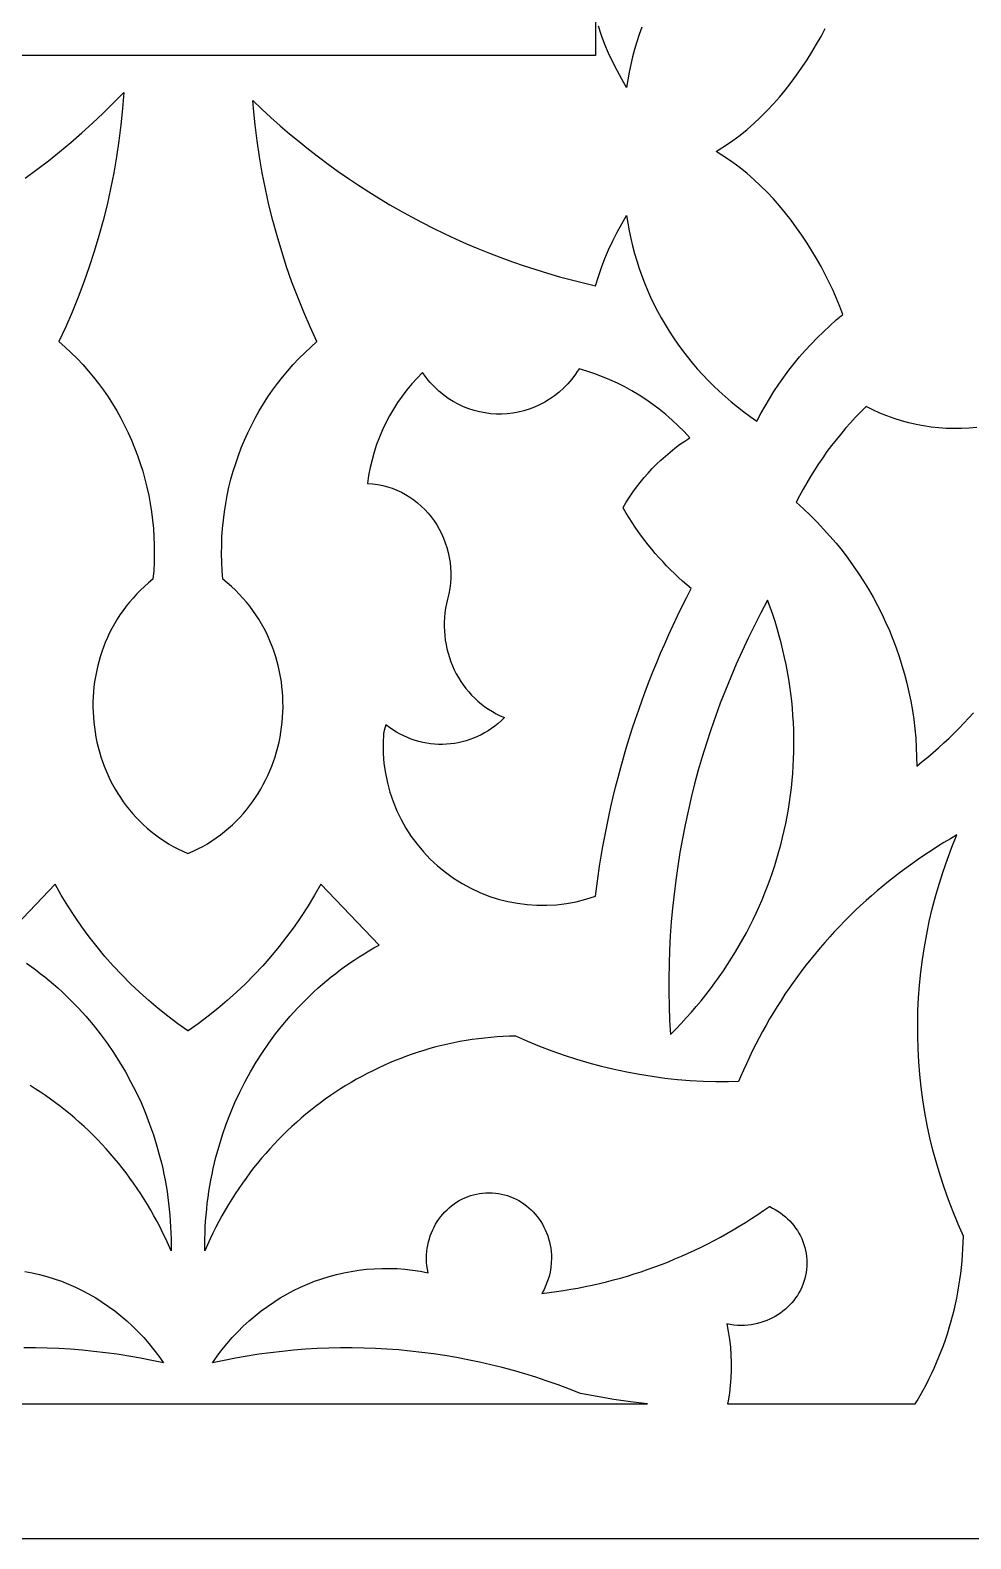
# Model space of a CAD drawing. Extents: x -1429 to -724, y 80 to 630.
# Drawn here: x -860.3 to -825.4, y 144.7 to 200.6 of the extents above; entities that cross this region are included whole.
import ezdxf

# ---------------------------------------------------------------- set-up
doc = ezdxf.new("R2010")
doc.units = 0
doc.layers.add('LAYER_1', color=18, linetype='CONTINUOUS')

msp = doc.modelspace()

# ---------------------------------------------------------------- linework, layer by layer
at = {"layer": 'LAYER_1'}
for points in [[(-784.299, 144.673), (-1369.299, 144.673), (-1369.299, 569.673), (-994.512, 569.673), (-784.299, 409.912)], [(-833.17, 179.006), (-833.411, 178.536), (-833.644, 178.063), (-833.868, 177.586), (-834.083, 177.107), (-834.29, 176.624), (-834.487, 176.138), (-834.677, 175.65), (-834.857, 175.159), (-835.028, 174.665), (-835.191, 174.169), (-835.345, 173.67), (-835.49, 173.17), (-835.626, 172.667), (-835.753, 172.162), (-835.871, 171.655), (-835.98, 171.146), (-836.081, 170.636), (-836.172, 170.123), (-836.254, 169.61), (-836.327, 169.095), (-836.391, 168.579), (-836.445, 168.061), (-836.491, 167.543), (-836.528, 167.024), (-836.555, 166.503), (-836.573, 165.982), (-836.582, 165.461), (-836.581, 164.939), (-836.571, 164.416), (-836.552, 163.893), (-836.524, 163.37), (-836.323, 163.572), (-836.127, 163.777), (-835.935, 163.984), (-835.747, 164.194), (-835.564, 164.407), (-835.385, 164.622), (-835.21, 164.84), (-835.04, 165.061), (-834.874, 165.283), (-834.713, 165.508), (-834.556, 165.736), (-834.403, 165.965), (-834.255, 166.197), (-834.112, 166.431), (-833.972, 166.667), (-833.838, 166.905), (-833.708, 167.144), (-833.582, 167.386), (-833.461, 167.629), (-833.344, 167.875), (-833.232, 168.122), (-833.125, 168.37), (-833.022, 168.62), (-832.924, 168.872), (-832.83, 169.125), (-832.741, 169.379), (-832.657, 169.635), (-832.577, 169.892), (-832.502, 170.15), (-832.432, 170.409), (-832.366, 170.669), (-832.305, 170.931), (-832.249, 171.193), (-832.197, 171.456), (-832.15, 171.721), (-832.108, 171.985), (-832.071, 172.251), (-832.039, 172.517), (-832.011, 172.784), (-831.988, 173.051), (-831.97, 173.319), (-831.957, 173.587), (-831.949, 173.856), (-831.945, 174.125), (-831.947, 174.394), (-831.953, 174.663), (-831.964, 174.933), (-831.98, 175.202), (-832.002, 175.472), (-832.028, 175.741), (-832.059, 176.011), (-832.095, 176.28), (-832.136, 176.549), (-832.182, 176.817), (-832.233, 177.085), (-832.289, 177.353), (-832.35, 177.62), (-832.416, 177.887), (-832.487, 178.153), (-832.563, 178.419), (-832.645, 178.683), (-832.731, 178.947), (-832.823, 179.21), (-832.92, 179.473)]]:
    msp.add_lwpolyline(points, close=True, dxfattribs=at)
for points in [[(-839.299, 201.091), (-839.299, 199.673), (-877.783, 199.673)], [(-837.588, 200.715), (-837.683, 200.444), (-837.772, 200.17), (-837.853, 199.893), (-837.927, 199.615), (-837.993, 199.334), (-838.052, 199.05), (-838.103, 198.765), (-838.147, 198.478), (-838.33, 198.79), (-838.503, 199.106), (-838.664, 199.427), (-838.814, 199.753), (-838.952, 200.082), (-839.079, 200.415), (-839.195, 200.751)], [(-825.161, 185.874), (-825.445, 185.849), (-825.728, 185.835), (-826.012, 185.833), (-826.295, 185.842), (-826.577, 185.861), (-826.858, 185.892), (-827.137, 185.934), (-827.414, 185.986), (-827.689, 186.05), (-827.961, 186.124), (-828.23, 186.209), (-828.495, 186.304), (-828.757, 186.411), (-829.014, 186.527), (-829.267, 186.654), (-829.465, 186.458), (-829.658, 186.258), (-829.846, 186.054), (-830.03, 185.846), (-830.21, 185.635), (-830.384, 185.421), (-830.554, 185.203), (-830.719, 184.981), (-830.879, 184.757), (-831.034, 184.529), (-831.184, 184.299), (-831.329, 184.065), (-831.469, 183.828), (-831.604, 183.589), (-831.734, 183.347), (-831.858, 183.102), (-831.593, 182.863), (-831.335, 182.618), (-831.085, 182.367), (-830.843, 182.111), (-830.608, 181.85), (-830.38, 181.583), (-830.161, 181.311), (-829.949, 181.034), (-829.745, 180.752), (-829.549, 180.466), (-829.361, 180.175), (-829.181, 179.88), (-829.009, 179.581), (-828.846, 179.278), (-828.69, 178.971), (-828.544, 178.661), (-828.405, 178.347), (-828.275, 178.029), (-828.154, 177.708), (-828.042, 177.385), (-827.938, 177.058), (-827.843, 176.729), (-827.757, 176.397), (-827.68, 176.063), (-827.612, 175.727), (-827.553, 175.388), (-827.503, 175.048), (-827.462, 174.706), (-827.431, 174.362), (-827.409, 174.017), (-827.397, 173.671), (-827.394, 173.323), (-827.185, 173.489), (-826.98, 173.657), (-826.778, 173.829), (-826.58, 174.003), (-826.385, 174.18), (-826.194, 174.36), (-826.006, 174.543), (-825.822, 174.728), (-825.642, 174.916), (-825.465, 175.107), (-825.292, 175.3)], [(-871.443, 149.673), (-837.378, 149.673), (-838.001, 149.752), (-838.623, 149.844), (-839.243, 149.949), (-839.862, 150.065), (-840.27, 150.226), (-840.681, 150.379), (-841.094, 150.524), (-841.509, 150.661), (-841.925, 150.79), (-842.344, 150.911), (-842.764, 151.024), (-843.185, 151.128), (-843.608, 151.225), (-844.033, 151.314), (-844.458, 151.394), (-844.885, 151.467), (-845.313, 151.531), (-845.742, 151.587), (-846.171, 151.635), (-846.602, 151.675), (-847.032, 151.707), (-847.464, 151.731), (-847.896, 151.746), (-848.328, 151.753), (-848.761, 151.753), (-849.193, 151.743), (-849.626, 151.726), (-850.058, 151.7), (-850.49, 151.667), (-850.922, 151.624), (-851.354, 151.574), (-851.785, 151.515), (-852.215, 151.448), (-852.645, 151.373), (-853.074, 151.29), (-853.502, 151.198), (-853.33, 151.445), (-853.15, 151.684), (-852.962, 151.915), (-852.768, 152.137), (-852.567, 152.351), (-852.359, 152.556), (-852.145, 152.753), (-851.925, 152.941), (-851.699, 153.12), (-851.468, 153.29), (-851.231, 153.451), (-850.99, 153.603), (-850.743, 153.745), (-850.492, 153.878), (-850.238, 154.002), (-849.979, 154.116), (-849.716, 154.22), (-849.45, 154.314), (-849.181, 154.398), (-848.909, 154.473), (-848.634, 154.537), (-848.357, 154.59), (-848.077, 154.634), (-847.796, 154.667), (-847.513, 154.689), (-847.229, 154.701), (-846.944, 154.701), (-846.657, 154.691), (-846.371, 154.67), (-846.084, 154.637), (-845.796, 154.594), (-845.509, 154.539), (-845.534, 154.668), (-845.552, 154.801), (-845.563, 154.936), (-845.566, 155.074), (-845.563, 155.199), (-845.554, 155.322), (-845.54, 155.444), (-845.519, 155.564), (-845.493, 155.681), (-845.462, 155.797), (-845.426, 155.91), (-845.384, 156.02), (-845.338, 156.128), (-845.287, 156.233), (-845.231, 156.335), (-845.171, 156.434), (-845.106, 156.529), (-845.037, 156.621), (-844.965, 156.709), (-844.888, 156.794), (-844.807, 156.874), (-844.723, 156.951), (-844.636, 157.023), (-844.545, 157.091), (-844.451, 157.154), (-844.354, 157.212), (-844.254, 157.266), (-844.152, 157.315), (-844.046, 157.358), (-843.939, 157.397), (-843.829, 157.429), (-843.717, 157.457), (-843.603, 157.478), (-843.487, 157.493), (-843.369, 157.503), (-843.25, 157.506), (-843.131, 157.503), (-843.013, 157.493), (-842.897, 157.478), (-842.783, 157.457), (-842.671, 157.429), (-842.561, 157.397), (-842.453, 157.358), (-842.348, 157.315), (-842.246, 157.266), (-842.146, 157.212), (-842.049, 157.154), (-841.955, 157.091), (-841.864, 157.023), (-841.777, 156.951), (-841.692, 156.874), (-841.612, 156.794), (-841.535, 156.709), (-841.463, 156.621), (-841.394, 156.529), (-841.329, 156.434), (-841.269, 156.335), (-841.213, 156.233), (-841.162, 156.128), (-841.116, 156.02), (-841.074, 155.91), (-841.038, 155.797), (-841.007, 155.681), (-840.981, 155.564), (-840.96, 155.444), (-840.946, 155.322), (-840.937, 155.199), (-840.934, 155.074), (-840.939, 154.901), (-840.957, 154.73), (-840.985, 154.561), (-841.025, 154.395), (-841.076, 154.233), (-841.138, 154.075), (-841.21, 153.922), (-841.292, 153.774), (-841.022, 153.805), (-840.752, 153.841), (-840.484, 153.88), (-840.217, 153.924), (-839.951, 153.972), (-839.685, 154.023), (-839.421, 154.079), (-839.159, 154.139), (-838.897, 154.202), (-838.636, 154.27), (-838.377, 154.341), (-838.119, 154.416), (-837.863, 154.495), (-837.608, 154.578), (-837.354, 154.665), (-837.102, 154.755), (-836.851, 154.849), (-836.601, 154.947), (-836.354, 155.049), (-836.107, 155.154), (-835.863, 155.263), (-835.62, 155.376), (-835.379, 155.492), (-835.139, 155.612), (-834.901, 155.735), (-834.665, 155.862), (-834.431, 155.992), (-834.199, 156.126), (-833.969, 156.264), (-833.74, 156.404), (-833.514, 156.549), (-833.289, 156.696), (-833.067, 156.847), (-832.852, 156.998), (-832.844, 156.989), (-832.739, 156.938), (-832.637, 156.882), (-832.539, 156.822), (-832.443, 156.757), (-832.351, 156.689), (-832.263, 156.616), (-832.179, 156.539), (-832.098, 156.459), (-832.022, 156.375), (-831.949, 156.287), (-831.882, 156.196), (-831.818, 156.102), (-831.76, 156.005), (-831.706, 155.905), (-831.657, 155.803), (-831.614, 155.698), (-831.576, 155.59), (-831.543, 155.48), (-831.516, 155.368), (-831.494, 155.254), (-831.479, 155.138), (-831.469, 155.02), (-831.466, 154.901), (-831.469, 154.782), (-831.479, 154.664), (-831.494, 154.548), (-831.516, 154.434), (-831.543, 154.322), (-831.576, 154.212), (-831.614, 154.105), (-831.657, 153.999), (-831.706, 153.897), (-831.76, 153.797), (-831.818, 153.7), (-831.882, 153.606), (-831.949, 153.515), (-832.022, 153.428), (-832.098, 153.344), (-832.179, 153.263), (-832.263, 153.187), (-832.351, 153.114), (-832.443, 153.045), (-832.539, 152.98), (-832.637, 152.92), (-832.739, 152.864), (-832.844, 152.813), (-832.952, 152.767), (-833.062, 152.725), (-833.175, 152.689), (-833.291, 152.658), (-833.408, 152.632), (-833.528, 152.611), (-833.65, 152.597), (-833.773, 152.588), (-833.899, 152.585), (-834.036, 152.588), (-834.171, 152.599), (-834.304, 152.617), (-834.433, 152.642), (-834.378, 152.355), (-834.335, 152.067), (-834.302, 151.78), (-834.281, 151.494), (-834.271, 151.207), (-834.272, 150.922), (-834.283, 150.638), (-834.305, 150.355), (-834.338, 150.074), (-834.382, 149.794), (-834.405, 149.673), (-827.445, 149.673), (-827.376, 149.788), (-827.262, 149.986), (-827.152, 150.185), (-827.046, 150.386), (-826.943, 150.589), (-826.844, 150.793), (-826.748, 151), (-826.657, 151.208), (-826.569, 151.418), (-826.485, 151.63), (-826.405, 151.843), (-826.329, 152.057), (-826.257, 152.274), (-826.189, 152.491), (-826.124, 152.71), (-826.064, 152.93), (-826.008, 153.152), (-825.956, 153.375), (-825.908, 153.599), (-825.865, 153.824), (-825.825, 154.051), (-825.79, 154.278), (-825.759, 154.507), (-825.732, 154.736), (-825.709, 154.967), (-825.691, 155.198), (-825.678, 155.43), (-825.668, 155.664), (-825.664, 155.897), (-825.861, 156.342), (-826.046, 156.791), (-826.22, 157.242), (-826.38, 157.697), (-826.529, 158.154), (-826.665, 158.615), (-826.79, 159.077), (-826.901, 159.542), (-827.001, 160.008), (-827.088, 160.477), (-827.164, 160.947), (-827.226, 161.418), (-827.277, 161.89), (-827.315, 162.363), (-827.341, 162.837), (-827.355, 163.311), (-827.357, 163.785), (-827.346, 164.259), (-827.323, 164.733), (-827.287, 165.206), (-827.239, 165.679), (-827.179, 166.151), (-827.107, 166.622), (-827.022, 167.091), (-826.926, 167.559), (-826.816, 168.025), (-826.695, 168.488), (-826.561, 168.95), (-826.415, 169.409), (-826.256, 169.866), (-826.085, 170.319), (-825.902, 170.77), (-826.146, 170.628), (-826.387, 170.484), (-826.625, 170.336), (-826.861, 170.186), (-827.094, 170.032), (-827.324, 169.875), (-827.552, 169.715), (-827.777, 169.553), (-827.998, 169.387), (-828.218, 169.219), (-828.434, 169.048), (-828.647, 168.874), (-828.858, 168.697), (-829.065, 168.517), (-829.27, 168.335), (-829.472, 168.15), (-829.671, 167.963), (-829.866, 167.773), (-830.059, 167.58), (-830.248, 167.385), (-830.435, 167.188), (-830.618, 166.988), (-830.799, 166.785), (-830.976, 166.581), (-831.15, 166.374), (-831.32, 166.164), (-831.488, 165.953), (-831.652, 165.739), (-831.813, 165.523), (-831.971, 165.304), (-832.125, 165.084), (-832.276, 164.862), (-832.423, 164.637), (-832.568, 164.411), (-832.708, 164.182), (-832.846, 163.952), (-832.98, 163.72), (-833.11, 163.486), (-833.237, 163.25), (-833.36, 163.012), (-833.48, 162.772), (-833.596, 162.531), (-833.709, 162.288), (-833.818, 162.044), (-833.923, 161.797), (-833.994, 161.624), (-834.366, 161.616), (-834.84, 161.617), (-835.314, 161.631), (-835.788, 161.657), (-836.261, 161.695), (-836.733, 161.746), (-837.205, 161.809), (-837.674, 161.884), (-838.143, 161.971), (-838.609, 162.071), (-839.074, 162.183), (-839.537, 162.307), (-839.997, 162.443), (-840.454, 162.592), (-840.909, 162.753), (-841.36, 162.926), (-841.809, 163.111), (-842.254, 163.309), (-842.488, 163.304), (-842.721, 163.294), (-842.953, 163.281), (-843.184, 163.263), (-843.415, 163.24), (-843.644, 163.213), (-843.873, 163.182), (-844.1, 163.147), (-844.327, 163.108), (-844.552, 163.064), (-844.776, 163.016), (-844.999, 162.964), (-845.221, 162.908), (-845.441, 162.848), (-845.66, 162.784), (-845.878, 162.715), (-846.094, 162.643), (-846.308, 162.567), (-846.521, 162.487), (-846.733, 162.403), (-846.943, 162.315), (-847.151, 162.224), (-847.358, 162.128), (-847.562, 162.029), (-847.765, 161.926), (-847.966, 161.82), (-848.166, 161.71), (-848.363, 161.596), (-848.558, 161.479), (-848.751, 161.358), (-848.942, 161.233), (-849.131, 161.105), (-849.318, 160.974), (-849.503, 160.839), (-849.685, 160.7), (-849.865, 160.559), (-850.043, 160.414), (-850.218, 160.265), (-850.391, 160.114), (-850.561, 159.959), (-850.729, 159.801), (-850.894, 159.639), (-851.057, 159.475), (-851.217, 159.307), (-851.374, 159.137), (-851.529, 158.963), (-851.68, 158.786), (-851.829, 158.607), (-851.975, 158.424), (-852.118, 158.238), (-852.258, 158.05), (-852.395, 157.858), (-852.529, 157.664), (-852.659, 157.467), (-852.787, 157.267), (-852.911, 157.064), (-853.032, 156.859), (-853.15, 156.651), (-853.264, 156.44), (-853.375, 156.227), (-853.483, 156.011), (-853.587, 155.793), (-853.687, 155.572), (-853.784, 155.348), (-853.786, 155.571), (-853.784, 155.793), (-853.778, 156.015), (-853.768, 156.236), (-853.755, 156.456), (-853.738, 156.676), (-853.717, 156.895), (-853.693, 157.112), (-853.666, 157.33), (-853.634, 157.546), (-853.599, 157.761), (-853.561, 157.975), (-853.519, 158.188), (-853.474, 158.4), (-853.425, 158.611), (-853.373, 158.821), (-853.259, 159.237), (-853.131, 159.647), (-852.99, 160.052), (-852.836, 160.451), (-852.669, 160.844), (-852.49, 161.231), (-852.298, 161.61), (-852.094, 161.983), (-851.878, 162.348), (-851.651, 162.704), (-851.411, 163.053), (-851.16, 163.393), (-850.898, 163.725), (-850.625, 164.047), (-850.341, 164.359), (-850.046, 164.662), (-849.895, 164.809), (-849.741, 164.954), (-849.584, 165.096), (-849.425, 165.235), (-849.264, 165.372), (-849.1, 165.506), (-848.933, 165.637), (-848.764, 165.766), (-848.593, 165.891), (-848.419, 166.014), (-848.243, 166.133), (-848.064, 166.25), (-847.883, 166.363), (-847.7, 166.473), (-847.515, 166.58), (-847.327, 166.684), (-849.482, 168.947), (-849.715, 168.539), (-849.958, 168.139), (-850.212, 167.746), (-850.477, 167.363), (-850.753, 166.988), (-851.038, 166.622), (-851.334, 166.266), (-851.639, 165.918), (-851.954, 165.581), (-852.278, 165.253), (-852.611, 164.935), (-852.954, 164.628), (-853.305, 164.331), (-853.665, 164.045), (-854.033, 163.77), (-854.409, 163.505), (-854.409, 163.505), (-854.411, 163.505), (-854.412, 163.505), (-854.412, 163.505), (-854.789, 163.77), (-855.157, 164.045), (-855.516, 164.331), (-855.867, 164.628), (-856.21, 164.935), (-856.543, 165.253), (-856.868, 165.581), (-857.182, 165.918), (-857.488, 166.266), (-857.783, 166.622), (-858.069, 166.988), (-858.344, 167.363), (-858.609, 167.746), (-858.863, 168.139), (-859.107, 168.539), (-859.339, 168.947), (-861.494, 166.684)], [(-860.402, 166.014), (-860.228, 165.891), (-860.057, 165.766), (-859.888, 165.637), (-859.721, 165.506), (-859.557, 165.372), (-859.396, 165.235), (-859.237, 165.096), (-859.08, 164.954), (-858.926, 164.809), (-858.775, 164.662), (-858.48, 164.359), (-858.196, 164.047), (-857.923, 163.725), (-857.661, 163.393), (-857.41, 163.053), (-857.171, 162.704), (-856.943, 162.348), (-856.727, 161.983), (-856.523, 161.61), (-856.331, 161.231), (-856.152, 160.844), (-855.985, 160.451), (-855.831, 160.052), (-855.69, 159.647), (-855.562, 159.237), (-855.448, 158.821), (-855.396, 158.611), (-855.347, 158.4), (-855.302, 158.188), (-855.26, 157.975), (-855.222, 157.761), (-855.187, 157.546), (-855.156, 157.33), (-855.128, 157.112), (-855.104, 156.895), (-855.083, 156.676), (-855.066, 156.456), (-855.053, 156.236), (-855.043, 156.015), (-855.037, 155.793), (-855.035, 155.571), (-855.037, 155.348), (-855.134, 155.572), (-855.234, 155.793), (-855.338, 156.011), (-855.446, 156.227), (-855.557, 156.44), (-855.671, 156.651), (-855.789, 156.859), (-855.91, 157.064), (-856.034, 157.267), (-856.162, 157.467), (-856.293, 157.664), (-856.426, 157.858), (-856.563, 158.05), (-856.703, 158.238), (-856.846, 158.424), (-856.992, 158.607), (-857.141, 158.786), (-857.293, 158.963), (-857.447, 159.137), (-857.604, 159.307), (-857.764, 159.475), (-857.927, 159.639), (-858.092, 159.801), (-858.26, 159.959), (-858.43, 160.114), (-858.603, 160.265), (-858.778, 160.414), (-858.956, 160.559), (-859.136, 160.7), (-859.318, 160.839), (-859.503, 160.974), (-859.69, 161.105), (-859.879, 161.233), (-860.07, 161.358), (-860.263, 161.479)], [(-860.465, 154.59), (-860.187, 154.537), (-859.913, 154.473), (-859.64, 154.398), (-859.371, 154.314), (-859.105, 154.22), (-858.843, 154.116), (-858.584, 154.002), (-858.329, 153.878), (-858.078, 153.745), (-857.832, 153.603), (-857.59, 153.451), (-857.354, 153.29), (-857.122, 153.12), (-856.896, 152.941), (-856.676, 152.753), (-856.462, 152.556), (-856.255, 152.351), (-856.053, 152.137), (-855.859, 151.915), (-855.672, 151.684), (-855.492, 151.445), (-855.319, 151.198), (-855.747, 151.29), (-856.176, 151.373), (-856.606, 151.448), (-857.036, 151.515), (-857.467, 151.574), (-857.899, 151.624), (-858.331, 151.667), (-858.763, 151.7), (-859.196, 151.726), (-859.628, 151.743), (-860.061, 151.753), (-860.493, 151.753)]]:
    msp.add_lwpolyline(points, dxfattribs=at)
msp.add_lwpolyline([(-860.443, 195.118), (-860.012, 195.437), (-859.587, 195.765), (-859.169, 196.102), (-858.756, 196.448), (-858.35, 196.802), (-857.95, 197.164), (-857.557, 197.535), (-857.171, 197.914), (-856.791, 198.301), (-856.838, 197.698), (-856.899, 197.098), (-856.974, 196.5), (-857.062, 195.905), (-857.165, 195.313), (-857.282, 194.723), (-857.412, 194.137), (-857.556, 193.555), (-857.714, 192.977), (-857.885, 192.402), (-858.07, 191.833), (-858.268, 191.267), (-858.479, 190.707), (-858.704, 190.152), (-858.942, 189.603), (-859.193, 189.059), (-858.962, 188.856), (-858.737, 188.647), (-858.52, 188.43), (-858.31, 188.208), (-858.108, 187.979), (-857.913, 187.744), (-857.725, 187.504), (-857.545, 187.258), (-857.373, 187.007), (-857.208, 186.751), (-857.052, 186.49), (-856.903, 186.225), (-856.762, 185.955), (-856.629, 185.68), (-856.504, 185.402), (-856.387, 185.12), (-856.279, 184.834), (-856.179, 184.545), (-856.088, 184.252), (-856.005, 183.957), (-855.931, 183.659), (-855.865, 183.358), (-855.809, 183.054), (-855.761, 182.749), (-855.722, 182.442), (-855.692, 182.133), (-855.672, 181.822), (-855.66, 181.51), (-855.658, 181.197), (-855.665, 180.883), (-855.682, 180.568), (-855.708, 180.253), (-855.868, 180.12), (-856.023, 179.984), (-856.171, 179.844), (-856.313, 179.7), (-856.448, 179.552), (-856.578, 179.401), (-856.702, 179.246), (-856.819, 179.089), (-856.931, 178.928), (-857.037, 178.764), (-857.136, 178.598), (-857.23, 178.429), (-857.317, 178.258), (-857.399, 178.085), (-857.475, 177.909), (-857.545, 177.732), (-857.609, 177.553), (-857.667, 177.372), (-857.72, 177.19), (-857.766, 177.006), (-857.807, 176.822), (-857.843, 176.636), (-857.872, 176.45), (-857.896, 176.263), (-857.914, 176.076), (-857.926, 175.888), (-857.933, 175.7), (-857.934, 175.512), (-857.929, 175.324), (-857.919, 175.137), (-857.904, 174.95), (-857.882, 174.764), (-857.856, 174.578), (-857.824, 174.393), (-857.786, 174.21), (-857.743, 174.028), (-857.694, 173.847), (-857.64, 173.668), (-857.581, 173.49), (-857.516, 173.315), (-857.446, 173.141), (-857.371, 172.97), (-857.29, 172.801), (-857.204, 172.634), (-857.113, 172.471), (-857.017, 172.31), (-856.915, 172.152), (-856.809, 171.997), (-856.697, 171.846), (-856.58, 171.698), (-856.457, 171.553), (-856.33, 171.413), (-856.198, 171.276), (-856.06, 171.144), (-855.918, 171.016), (-855.77, 170.892), (-855.618, 170.773), (-855.46, 170.659), (-855.298, 170.549), (-855.13, 170.445), (-854.958, 170.345), (-854.781, 170.252), (-854.599, 170.163), (-854.411, 170.081), (-854.222, 170.163), (-854.04, 170.252), (-853.863, 170.345), (-853.691, 170.445), (-853.524, 170.549), (-853.361, 170.659), (-853.204, 170.773), (-853.051, 170.892), (-852.904, 171.016), (-852.761, 171.144), (-852.624, 171.276), (-852.491, 171.413), (-852.364, 171.553), (-852.242, 171.698), (-852.125, 171.846), (-852.013, 171.997), (-851.906, 172.152), (-851.804, 172.31), (-851.708, 172.471), (-851.617, 172.634), (-851.531, 172.801), (-851.45, 172.97), (-851.375, 173.141), (-851.305, 173.315), (-851.24, 173.49), (-851.181, 173.668), (-851.127, 173.847), (-851.078, 174.028), (-851.035, 174.21), (-850.998, 174.393), (-850.965, 174.578), (-850.939, 174.764), (-850.918, 174.95), (-850.902, 175.137), (-850.892, 175.324), (-850.887, 175.512), (-850.888, 175.7), (-850.895, 175.888), (-850.908, 176.076), (-850.926, 176.263), (-850.949, 176.45), (-850.979, 176.636), (-851.014, 176.822), (-851.055, 177.006), (-851.101, 177.19), (-851.154, 177.372), (-851.212, 177.553), (-851.276, 177.732), (-851.346, 177.909), (-851.422, 178.085), (-851.504, 178.258), (-851.591, 178.429), (-851.685, 178.598), (-851.785, 178.764), (-851.89, 178.928), (-852.002, 179.089), (-852.119, 179.246), (-852.243, 179.401), (-852.373, 179.552), (-852.509, 179.7), (-852.651, 179.844), (-852.799, 179.984), (-852.953, 180.12), (-853.113, 180.253), (-853.139, 180.568), (-853.156, 180.883), (-853.163, 181.197), (-853.161, 181.51), (-853.15, 181.822), (-853.129, 182.133), (-853.099, 182.442), (-853.06, 182.749), (-853.012, 183.054), (-852.956, 183.358), (-852.89, 183.659), (-852.816, 183.957), (-852.733, 184.252), (-852.642, 184.545), (-852.542, 184.834), (-852.434, 185.12), (-852.317, 185.402), (-852.192, 185.68), (-852.06, 185.955), (-851.919, 186.225), (-851.77, 186.49), (-851.613, 186.751), (-851.448, 187.007), (-851.276, 187.258), (-851.096, 187.504), (-850.908, 187.744), (-850.713, 187.979), (-850.511, 188.208), (-850.301, 188.43), (-850.084, 188.647), (-849.86, 188.856), (-849.628, 189.059), (-849.879, 189.603), (-850.117, 190.152), (-850.342, 190.707), (-850.554, 191.267), (-850.752, 191.833), (-850.936, 192.402), (-851.107, 192.977), (-851.265, 193.555), (-851.409, 194.137), (-851.539, 194.723), (-851.656, 195.313), (-851.759, 195.905), (-851.848, 196.5), (-851.922, 197.098), (-851.983, 197.698), (-852.007, 198, 0.138161), (-839.299, 191.129), (-839.195, 191.469), (-839.079, 191.805), (-838.952, 192.138), (-838.814, 192.468), (-838.664, 192.793), (-838.503, 193.114), (-838.33, 193.431), (-838.147, 193.742), (-838.103, 193.455), (-838.052, 193.17), (-837.993, 192.887), (-837.927, 192.606), (-837.853, 192.327), (-837.772, 192.05), (-837.683, 191.777), (-837.588, 191.505), (-837.485, 191.237), (-837.375, 190.972), (-837.258, 190.709), (-837.134, 190.45), (-837.003, 190.194), (-836.865, 189.941), (-836.721, 189.692), (-836.57, 189.446), (-836.413, 189.204), (-836.249, 188.967), (-836.079, 188.733), (-835.902, 188.503), (-835.719, 188.277), (-835.53, 188.056), (-835.335, 187.839), (-835.134, 187.627), (-834.928, 187.42), (-834.715, 187.217), (-834.496, 187.02), (-834.272, 186.827), (-834.042, 186.64), (-833.807, 186.458), (-833.566, 186.281), (-833.32, 186.11), (-833.172, 186.392), (-833.017, 186.67), (-832.854, 186.944), (-832.685, 187.214), (-832.508, 187.479), (-832.325, 187.74), (-832.134, 187.996), (-831.937, 188.247), (-831.733, 188.493), (-831.523, 188.735), (-831.306, 188.971), (-831.083, 189.202), (-830.854, 189.428), (-830.618, 189.648), (-830.376, 189.863), (-830.129, 190.071), (-830.242, 190.364), (-830.363, 190.659), (-830.494, 190.955), (-830.634, 191.251), (-830.782, 191.547), (-830.939, 191.842), (-831.105, 192.136), (-831.278, 192.428), (-831.459, 192.716), (-831.649, 193.001), (-831.846, 193.282), (-832.05, 193.558), (-832.262, 193.828), (-832.481, 194.091), (-832.708, 194.348), (-832.941, 194.597), (-833.181, 194.837), (-833.427, 195.068), (-833.681, 195.29), (-833.94, 195.501), (-834.205, 195.701), (-834.477, 195.889), (-834.754, 196.064), (-834.833, 196.11), (-834.754, 196.156), (-834.477, 196.332), (-834.205, 196.52), (-833.94, 196.719), (-833.681, 196.93), (-833.427, 197.152), (-833.181, 197.383), (-832.941, 197.623), (-832.708, 197.872), (-832.481, 198.129), (-832.262, 198.393), (-832.05, 198.663), (-831.846, 198.938), (-831.649, 199.219), (-831.459, 199.504), (-831.278, 199.793), (-831.105, 200.084), (-830.939, 200.378), (-830.782, 200.673)], format="xyb", dxfattribs=at)
msp.add_lwpolyline([(-839.975, 187.948), (-840.042, 187.85), (-840.183, 187.665), (-840.332, 187.491), (-840.489, 187.33), (-840.653, 187.182), (-840.824, 187.046), (-841.002, 186.922), (-841.185, 186.811), (-841.373, 186.712), (-841.565, 186.626), (-841.761, 186.552), (-841.961, 186.491), (-842.163, 186.442), (-842.367, 186.406), (-842.573, 186.383), (-842.779, 186.372), (-842.986, 186.373), (-843.192, 186.388), (-843.398, 186.414), (-843.602, 186.454), (-843.804, 186.506), (-844.003, 186.571), (-844.198, 186.648), (-844.39, 186.738), (-844.578, 186.841), (-844.76, 186.956), (-844.937, 187.085), (-845.107, 187.226), (-845.27, 187.379), (-845.426, 187.546), (-845.501, 187.634), (-845.574, 187.725), (-845.645, 187.819), (-845.714, 187.917), (-845.918, 187.71), (-846.113, 187.495), (-846.298, 187.272), (-846.474, 187.041), (-846.64, 186.802), (-846.795, 186.557), (-846.94, 186.305), (-847.075, 186.048), (-847.2, 185.784), (-847.313, 185.515), (-847.416, 185.24), (-847.507, 184.961), (-847.587, 184.678), (-847.655, 184.391), (-847.712, 184.099), (-847.757, 183.805), (-847.564, 183.791), (-847.376, 183.765), (-847.191, 183.728), (-847.011, 183.681), (-846.836, 183.623), (-846.665, 183.555), (-846.5, 183.478), (-846.34, 183.392), (-846.186, 183.296), (-846.037, 183.193), (-845.895, 183.081), (-845.759, 182.962), (-845.63, 182.835), (-845.508, 182.701), (-845.393, 182.561), (-845.286, 182.414), (-845.186, 182.262), (-845.094, 182.104), (-845.011, 181.941), (-844.935, 181.773), (-844.869, 181.6), (-844.811, 181.424), (-844.763, 181.244), (-844.724, 181.06), (-844.695, 180.874), (-844.676, 180.685), (-844.667, 180.494), (-844.669, 180.301), (-844.681, 180.106), (-844.705, 179.911), (-844.739, 179.714), (-844.786, 179.517), (-844.826, 179.347), (-844.859, 179.176), (-844.883, 179.005), (-844.9, 178.835), (-844.909, 178.664), (-844.911, 178.495), (-844.905, 178.326), (-844.892, 178.159), (-844.871, 177.993), (-844.844, 177.829), (-844.809, 177.667), (-844.768, 177.507), (-844.72, 177.349), (-844.665, 177.194), (-844.604, 177.041), (-844.536, 176.892), (-844.462, 176.746), (-844.382, 176.604), (-844.296, 176.465), (-844.204, 176.331), (-844.106, 176.201), (-844.002, 176.075), (-843.893, 175.954), (-843.778, 175.838), (-843.658, 175.728), (-843.532, 175.622), (-843.401, 175.523), (-843.266, 175.429), (-843.125, 175.342), (-842.98, 175.261), (-842.83, 175.187), (-842.675, 175.12), (-842.79, 175.009), (-842.908, 174.905), (-843.03, 174.807), (-843.154, 174.716), (-843.282, 174.631), (-843.413, 174.553), (-843.546, 174.481), (-843.682, 174.416), (-843.82, 174.357), (-843.959, 174.305), (-844.101, 174.26), (-844.244, 174.221), (-844.388, 174.189), (-844.533, 174.163), (-844.679, 174.144), (-844.825, 174.132), (-844.972, 174.126), (-845.119, 174.127), (-845.266, 174.135), (-845.413, 174.149), (-845.559, 174.17), (-845.704, 174.198), (-845.849, 174.233), (-845.992, 174.274), (-846.134, 174.322), (-846.274, 174.377), (-846.413, 174.439), (-846.549, 174.507), (-846.684, 174.582), (-846.815, 174.665), (-846.944, 174.754), (-847.07, 174.85), (-847.134, 174.64), (-847.162, 174.535, 0.542001), (-839.299, 168.497), (-839.253, 168.868), (-839.202, 169.239), (-839.147, 169.609), (-839.088, 169.978), (-839.025, 170.347), (-838.958, 170.714), (-838.886, 171.081), (-838.81, 171.448), (-838.73, 171.813), (-838.646, 172.177), (-838.557, 172.541), (-838.465, 172.903), (-838.368, 173.265), (-838.267, 173.626), (-838.162, 173.985), (-838.053, 174.343), (-837.939, 174.701), (-837.822, 175.057), (-837.701, 175.412), (-837.575, 175.765), (-837.445, 176.118), (-837.312, 176.469), (-837.174, 176.819), (-837.032, 177.167), (-836.886, 177.515), (-836.736, 177.86), (-836.582, 178.205), (-836.424, 178.547), (-836.262, 178.889), (-836.096, 179.228), (-835.926, 179.566), (-835.753, 179.903), (-835.913, 180.038), (-836.07, 180.176), (-836.224, 180.317), (-836.375, 180.46), (-836.523, 180.605), (-836.668, 180.753), (-836.811, 180.903), (-836.95, 181.055), (-837.085, 181.21), (-837.218, 181.367), (-837.348, 181.526), (-837.474, 181.687), (-837.597, 181.85), (-837.717, 182.015), (-837.834, 182.182), (-837.948, 182.35), (-838.058, 182.521), (-838.165, 182.694), (-838.268, 182.868), (-838.287, 182.902), (-838.28, 182.915), (-838.163, 183.108), (-838.041, 183.298), (-837.913, 183.483), (-837.78, 183.665), (-837.642, 183.843), (-837.499, 184.017), (-837.351, 184.186), (-837.198, 184.351), (-837.04, 184.512), (-836.878, 184.667), (-836.71, 184.818), (-836.538, 184.964), (-836.362, 185.105), (-836.181, 185.24), (-835.995, 185.37), (-835.806, 185.495), (-836.018, 185.723), (-836.237, 185.943), (-836.463, 186.154), (-836.696, 186.356), (-836.935, 186.55), (-837.18, 186.734), (-837.431, 186.91), (-837.687, 187.075), (-837.949, 187.232), (-838.216, 187.379), (-838.487, 187.516), (-838.764, 187.643), (-839.045, 187.76), (-839.33, 187.866), (-839.618, 187.963), (-839.911, 188.049)], format="xyb", close=True, dxfattribs=at)

doc.saveas('drawing.dxf')
